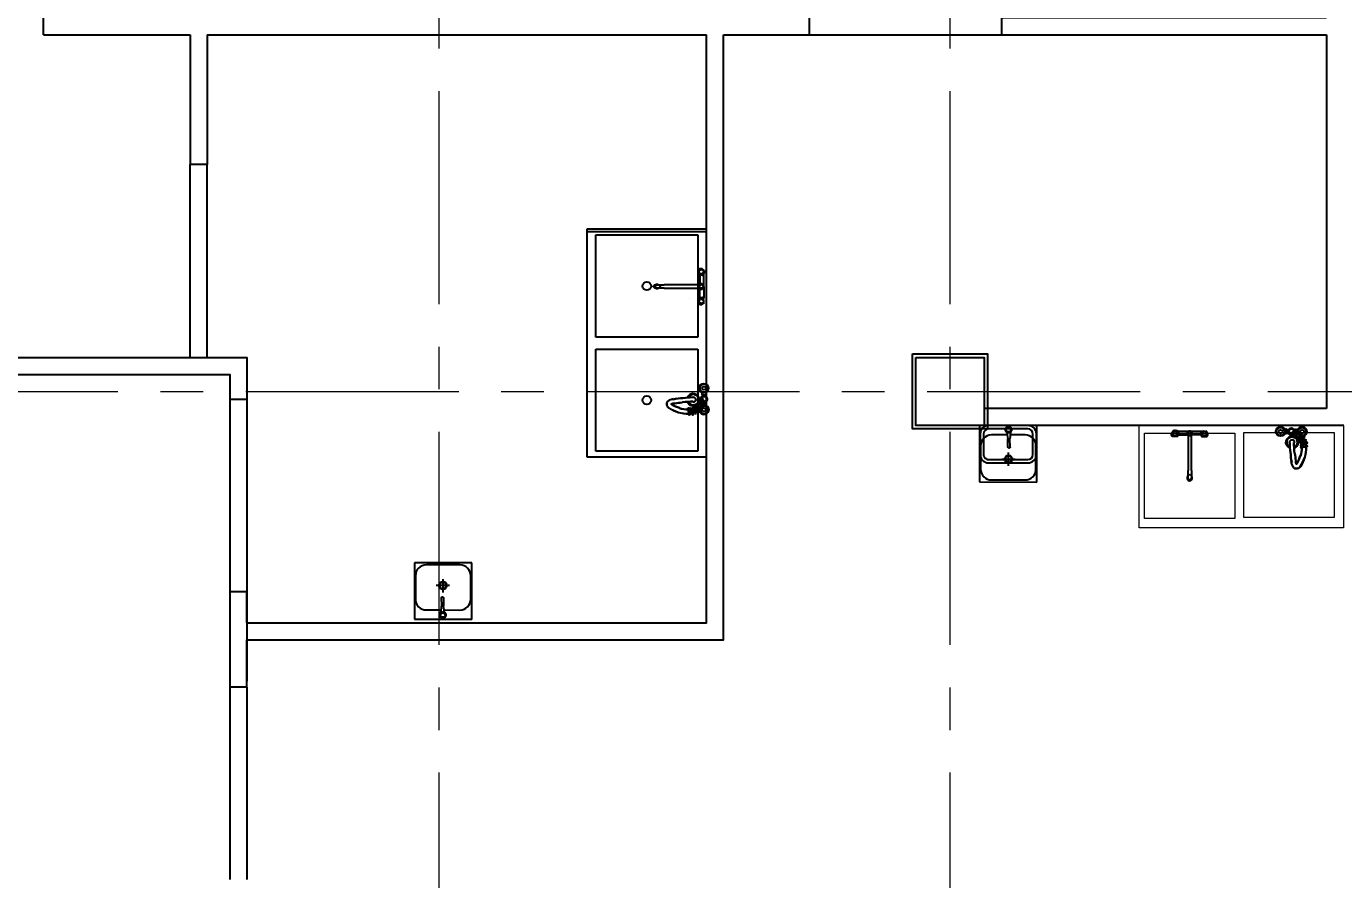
# Model space of a CAD drawing. Header units: millimetres. Extents: x 0 to 8967983, y -224399 to 13801.
# Drawn here: x 54172 to 61904, y -190047 to -185038 of the extents above; entities that cross this region are included whole.
import ezdxf
from ezdxf import colors
from ezdxf.entities.mleader import LeaderData, LeaderLine
from ezdxf.math import Vec2, Vec3

# ---------------------------------------------------------------- set-up
doc = ezdxf.new("R2010")
doc.units = ezdxf.units.MM
doc.header["$LTSCALE"] = 10
doc.linetypes.add('CENTER', pattern=[2, 1.25, -0.25, 0.25, -0.25])
doc.layers.add('АР_Оси', color=142, linetype='Continuous', lineweight=9)
doc.layers.add('Оборудование пищеблок', color=250, linetype='Continuous', lineweight=5)
doc.layers.add('Архитектура', color=251, linetype='Continuous')
doc.layers.get('0').off()
doc.layers.get('0').freeze()
doc.styles.add('ISOCPEUR', font='isocpeur.TTF', dxfattribs={"width": 0.7})

# ---------------------------------------------------------------- blocks, each defined once
blk = doc.blocks.new('_DOTSMALL')
at = {"color": 0, "linetype": 'ByBlock', "const_width": 0.5}
blk.add_lwpolyline([(-0.0625, 0, 1), (0.0625, 0, 1)], format="xyb", close=True, dxfattribs=at)
blk = doc.blocks.new('A$C0ce66a75')
at = {"layer": 'Оборудование пищеблок', "color": 217, "true_color": 0x93278f}
for points in [[(600, 0), (0, 0), (0, 1200), (600, 1200)], [(540.2, 615), (40.2, 615), (40.2, 1145), (540.2, 1145)], [(545.1, 30.8), (45.1, 30.8), (45.1, 560.8), (545.1, 560.8)]]:
    blk.add_lwpolyline(points, close=True, dxfattribs=at)

msp = doc.modelspace()

# ---------------------------------------------------------------- linework, layer by layer
at = {"layer": 'АР_Оси', "linetype": 'CENTER', "ltscale": 100}
for p, q in [((56593.5, -165418.4), (56593.5, -218973.7)), ((59593.5, -165418.4), (59593.5, -218962.2)), ((41459.8, -187180.9), (116782.1, -187180.9))]:
    msp.add_line(p, q, dxfattribs=at)
at = {"layer": 'Архитектура', "lineweight": 25, "transparency": 33554684}
for p, q in [((58766.5, -185087.8), (59896.5, -185088.3)), ((61804.6, -185087.8), (61804.6, -187281.2)), ((55133.3, -186979.4), (55133.5, -185849.4)), ((55233.1, -186979.4), (55233.5, -185849.4)), ((57464.5, -187567.2), (57464.5, -186227.2)), ((57464.5, -186227.2), (58164.5, -186227.2)), ((57464.5, -186242.8), (58164.5, -186242.8)), ((57514.5, -186862.2), (57514.5, -186262.2)), ((57514.5, -186262.2), (58114.5, -186262.2)), ((58114.5, -186262.2), (58114.5, -186862.2)), ((58114.8, -186492), (58115.7, -186462)), ((58114.8, -186492), (58115.7, -186462)), ((58124.8, -186499.9), (58114.8, -186492)), ((58124.8, -186499.9), (58114.8, -186492)), ((58115.7, -186462), (58124.7, -186458.9)), ((58115.7, -186462), (58124.7, -186458.9)), ((58118.7, -186474), (58128.7, -186463.9)), ((58118.7, -186474), (58128.7, -186463.9)), ((58118.8, -186486), (58118.7, -186474)), ((58118.8, -186486), (58118.7, -186474)), ((58128.8, -186495.9), (58118.8, -186486)), ((58128.8, -186495.9), (58118.8, -186486)), ((58148.7, -186474.8), (58124.7, -186458.9)), ((58124.7, -186458.9), (58137.7, -186459.9)), ((58148.7, -186474.8), (58124.7, -186458.9)), ((58127.8, -186496.9), (58124.8, -186499.9)), ((58127.8, -186496.9), (58124.8, -186499.9)), ((58124.8, -186499.9), (58127.8, -186498.9)), ((58124.8, -186499.9), (58127.8, -186498.9)), ((58125.1, -186499.8), (58125.2, -186554.9)), ((58127.8, -186496.9), (58147.7, -186482.9)), ((58127.8, -186496.9), (58147.7, -186482.9)), ((58136.8, -186498.9), (58127.8, -186496.9)), ((58136.8, -186498.9), (58127.8, -186496.9)), ((58138.8, -186499.9), (58127.8, -186498.9)), ((58138.8, -186499.9), (58127.8, -186498.9)), ((58138.7, -186463.9), (58128.7, -186463.9)), ((58138.7, -186463.9), (58128.7, -186463.9)), ((58138.8, -186495.9), (58128.8, -186495.9)), ((58138.8, -186495.9), (58128.8, -186495.9)), ((58145.8, -186493.9), (58136.8, -186498.9)), ((58145.8, -186493.9), (58136.8, -186498.9)), ((58150.7, -186470.8), (58137.7, -186459.9)), ((58150.7, -186470.8), (58137.7, -186459.9)), ((58138.7, -186463.9), (58147.7, -186473.9)), ((58138.7, -186463.9), (58147.7, -186473.9)), ((58147.8, -186485.9), (58138.8, -186495.9)), ((58147.8, -186485.9), (58138.8, -186495.9)), ((58147.8, -186495.9), (58138.8, -186499.9)), ((58147.8, -186495.9), (58138.8, -186499.9)), ((58147.7, -186482.9), (58145.8, -186493.9)), ((58147.7, -186482.9), (58145.8, -186493.9)), ((58150.7, -186470.8), (58147.7, -186472.9)), ((58150.7, -186470.8), (58147.7, -186472.9)), ((58147.7, -186472.9), (58148.7, -186474.8)), ((58147.7, -186472.9), (58148.7, -186474.8)), ((58147.7, -186473.9), (58147.8, -186485.9)), ((58147.7, -186473.9), (58147.8, -186485.9)), ((58149.7, -186481.8), (58147.7, -186482.9)), ((58149.7, -186481.8), (58147.7, -186482.9)), ((58147.8, -186495.9), (58151.7, -186484.8)), ((58147.8, -186495.9), (58151.7, -186484.8)), ((58147.8, -186495.9), (58147.9, -186634)), ((58149.7, -186481.8), (58148.7, -186474.8)), ((58149.7, -186481.8), (58148.7, -186474.8)), ((58150.7, -186470.8), (58154.7, -186475.8)), ((58150.7, -186470.8), (58154.7, -186475.8)), ((58154.7, -186475.8), (58151.7, -186484.8)), ((58154.7, -186475.8), (58151.7, -186484.8)), ((57854.1, -186563.2), (57860.1, -186556.2)), ((57854.1, -186567.2), (57854.1, -186563.2)), ((57860.2, -186574.2), (57854.1, -186567.2)), ((57860.1, -186556.2), (57870.1, -186552.2)), ((57860.1, -186562.2), (57872.1, -186555.2)), ((57860.1, -186568.2), (57860.1, -186562.2)), ((57872.2, -186575.2), (57860.1, -186568.2)), ((57870.2, -186578.2), (57860.2, -186574.2)), ((57870.1, -186552.2), (57876.1, -186552.2)), ((57876.2, -186578.2), (57870.2, -186578.2)), ((57872.1, -186555.2), (57916.1, -186555.1)), ((57916.2, -186575.1), (57872.2, -186575.2)), ((57876.1, -186552.2), (57886.1, -186556.2)), ((57886.2, -186574.2), (57876.2, -186578.2)), ((57886.1, -186556.2), (57892.1, -186563.1)), ((57892.1, -186567.1), (57886.2, -186574.2)), ((57892.1, -186563.1), (57892.1, -186567.1)), ((58125.2, -186554.9), (57916.1, -186555.1)), ((57916.2, -186575.1), (58125.1, -186574.9)), ((58129.1, -186553), (58122, -186559.9)), ((58129.1, -186553), (58122, -186559.9)), ((58131.2, -186555), (58122, -186562)), ((58122, -186558.9), (58122, -186570.9)), ((58122, -186558.9), (58122, -186570.9)), ((58131.2, -186575), (58122, -186568)), ((58122, -186569.9), (58129, -186577)), ((58122, -186569.9), (58129, -186577)), ((58122, -186570.9), (58129, -186580)), ((58122, -186570.9), (58129, -186580)), ((58129.1, -186550), (58122, -186558.9)), ((58129.1, -186550), (58122, -186558.9)), ((58125.2, -186630.1), (58125.2, -186574.9)), ((58129, -186577), (58140, -186577)), ((58129, -186577), (58140, -186577)), ((58129, -186580), (58139, -186580)), ((58129, -186580), (58139, -186580)), ((58139.1, -186550), (58129.1, -186550)), ((58139.1, -186550), (58129.1, -186550)), ((58140.1, -186553), (58129.1, -186553)), ((58140.1, -186553), (58129.1, -186553)), ((58137.1, -186555), (58131.2, -186555)), ((58137.1, -186575), (58131.2, -186575)), ((58137, -186575), (58147, -186568)), ((58137, -186575), (58147, -186568)), ((58147, -186562), (58137.1, -186555)), ((58147, -186562), (58137.1, -186555)), ((58139, -186580), (58146, -186571)), ((58139, -186580), (58146, -186571)), ((58146.1, -186559), (58139.1, -186550)), ((58146.1, -186559), (58139.1, -186550)), ((58140, -186577), (58147, -186570)), ((58140, -186577), (58147, -186570)), ((58147, -186560), (58140.1, -186553)), ((58147, -186560), (58140.1, -186553)), ((58146, -186571), (58146.1, -186559)), ((58146, -186571), (58146.1, -186559)), ((58147, -186570), (58147, -186560)), ((58147, -186570), (58147, -186560)), ((58124.9, -186630), (58114.9, -186637.9)), ((58124.9, -186630), (58114.9, -186637.9)), ((58114.9, -186637.9), (58115.8, -186667.9)), ((58114.9, -186637.9), (58115.8, -186667.9)), ((58128.9, -186634), (58118.9, -186643.9)), ((58128.9, -186634), (58118.9, -186643.9)), ((58118.9, -186643.9), (58118.9, -186655.9)), ((58118.9, -186643.9), (58118.9, -186655.9)), ((58118.9, -186655.9), (58128.9, -186666)), ((58118.9, -186655.9), (58128.9, -186666)), ((58148.9, -186655), (58124.8, -186671)), ((58148.9, -186655), (58124.8, -186671)), ((58124.9, -186630), (58127.9, -186631)), ((58127.9, -186633), (58124.9, -186630)), ((58124.9, -186630), (58127.9, -186631)), ((58127.9, -186633), (58124.9, -186630)), ((58138.9, -186630), (58127.9, -186631)), ((58138.9, -186630), (58127.9, -186631)), ((58136.9, -186631), (58127.9, -186633)), ((58136.9, -186631), (58127.9, -186633)), ((58127.9, -186633), (58147.9, -186647)), ((58127.9, -186633), (58147.9, -186647)), ((58138.9, -186634), (58128.9, -186634)), ((58138.9, -186634), (58128.9, -186634)), ((58145.9, -186636), (58136.9, -186631)), ((58145.9, -186636), (58136.9, -186631)), ((58150.9, -186659), (58137.8, -186670)), ((58150.9, -186659), (58137.8, -186670)), ((58147.9, -186634), (58138.9, -186630)), ((58147.9, -186634), (58138.9, -186630)), ((58147.9, -186644), (58138.9, -186634)), ((58147.9, -186644), (58138.9, -186634)), ((58138.9, -186666), (58147.9, -186656)), ((58138.9, -186666), (58147.9, -186656)), ((58147.9, -186647), (58145.9, -186636)), ((58147.9, -186647), (58145.9, -186636)), ((58115.8, -186667.9), (58124.8, -186671)), ((58115.8, -186667.9), (58124.8, -186671)), ((58124.8, -186671), (58137.8, -186670)), ((58138.9, -186666), (58128.9, -186666)), ((58138.9, -186666), (58128.9, -186666)), ((58114.5, -186862.2), (57514.5, -186862.2)), ((57514.5, -187532.2), (57514.5, -186932.2)), ((57514.5, -186932.2), (58114.5, -186932.2)), ((58114.5, -186932.2), (58114.5, -187532.2)), ((61804.6, -187281.2), (59793.5, -187280.9)), ((59767.3, -187380.6), (59767, -187712.6)), ((59770.8, -187430.6), (59770.7, -187550.6)), ((59790.8, -187430.6), (59790.7, -187550.6)), ((61904.6, -187381.2), (59793.5, -187380.9)), ((60050.8, -187400.9), (59820.8, -187400.6)), ((59925.7, -187419.7), (59927.3, -187423)), ((59925.7, -187419.7), (59927.3, -187423)), ((59927.2, -187422.9), (59928.7, -187428.8)), ((59928.7, -187428.8), (59930, -187436.7)), ((59947.9, -187427.6), (59947, -187435.6)), ((59949, -187421.7), (59947.9, -187427.6)), ((59950.3, -187418.4), (59949, -187421.8)), ((60080.7, -187550.9), (60080.8, -187430.9)), ((60100.7, -187550.9), (60100.8, -187430.9)), ((60104, -187712.9), (60104.3, -187380.9)), ((60910.8, -187412.8), (60894.9, -187436.9)), ((60910.8, -187412.8), (60894.9, -187436.9)), ((60894.9, -187436.9), (60895.9, -187423.9)), ((60906.8, -187410.8), (60895.9, -187423.9)), ((60906.8, -187410.8), (60895.9, -187423.9)), ((60899.9, -187422.9), (60909.9, -187413.8)), ((60899.9, -187422.9), (60909.9, -187413.8)), ((60899.9, -187422.9), (60899.9, -187432.9)), ((60899.9, -187422.9), (60899.9, -187432.9)), ((60910, -187442.8), (60899.9, -187432.9)), ((60910, -187442.8), (60899.9, -187432.9)), ((60906.8, -187410.8), (60911.8, -187406.8)), ((60906.8, -187410.8), (60911.8, -187406.8)), ((60906.8, -187410.8), (60908.9, -187413.8)), ((60906.8, -187410.8), (60908.9, -187413.8)), ((60908.9, -187413.8), (60910.8, -187412.8)), ((60908.9, -187413.8), (60910.8, -187412.8)), ((60909.9, -187413.8), (60921.9, -187413.8)), ((60909.9, -187413.8), (60921.9, -187413.8)), ((60917.8, -187411.8), (60910.8, -187412.8)), ((60917.8, -187411.8), (60910.8, -187412.8)), ((60911.8, -187406.8), (60920.8, -187409.8)), ((60911.8, -187406.8), (60920.8, -187409.8)), ((60917.8, -187411.8), (60918.9, -187413.8)), ((60917.8, -187411.8), (60918.9, -187413.8)), ((60932.9, -187433.7), (60918.9, -187413.8)), ((60918.9, -187413.8), (60929.9, -187415.8)), ((60932.9, -187433.7), (60918.9, -187413.8)), ((60918.9, -187413.8), (60929.9, -187415.8)), ((60931.9, -187413.7), (60920.8, -187409.8)), ((60931.9, -187413.7), (60920.8, -187409.8)), ((60921.9, -187413.8), (60931.9, -187422.7)), ((60921.9, -187413.8), (60931.9, -187422.7)), ((60931.9, -187432.7), (60922, -187442.8)), ((60931.9, -187432.7), (60922, -187442.8)), ((60929.9, -187415.8), (60934.9, -187424.7)), ((60929.9, -187415.8), (60934.9, -187424.7)), ((60931.9, -187413.7), (61070, -187413.6)), ((60931.9, -187413.7), (60935.9, -187422.7)), ((60931.9, -187413.7), (60935.9, -187422.7)), ((60931.9, -187422.7), (60931.9, -187432.7)), ((60931.9, -187422.7), (60931.9, -187432.7)), ((60934.9, -187424.7), (60932.9, -187433.7)), ((60934.9, -187424.7), (60932.9, -187433.7)), ((60932.9, -187433.7), (60935.9, -187436.7)), ((60932.9, -187433.7), (60935.9, -187436.7)), ((60935.9, -187422.7), (60934.9, -187433.7)), ((60935.9, -187422.7), (60934.9, -187433.7)), ((60935.9, -187436.7), (60934.9, -187433.7)), ((60935.9, -187436.7), (60934.9, -187433.7)), ((60995, -187415.5), (60986, -187422.5)), ((60995, -187415.5), (60986, -187422.5)), ((60986, -187422.5), (60986, -187432.5)), ((60986, -187422.5), (60986, -187432.5)), ((60986, -187432.5), (60994.9, -187439.5)), ((60986, -187432.5), (60994.9, -187439.5)), ((60996, -187414.5), (60989, -187421.5)), ((60996, -187414.5), (60989, -187421.5)), ((60989, -187421.5), (60989, -187432.5)), ((60989, -187421.5), (60989, -187432.5)), ((60989, -187432.5), (60995.9, -187439.5)), ((60989, -187432.5), (60995.9, -187439.5)), ((60998, -187414.5), (60991, -187424.5)), ((60998, -187414.5), (60991, -187424.5)), ((60991, -187424.5), (60991, -187430.3)), ((60991, -187430.3), (60998, -187439.5)), ((61007, -187415.5), (60995, -187415.5)), ((61007, -187415.5), (60995, -187415.5)), ((61006, -187414.5), (60996, -187414.5)), ((61006, -187414.5), (60996, -187414.5)), ((61011, -187424.5), (61004, -187414.5)), ((61011, -187424.5), (61004, -187414.5)), ((61011, -187430.3), (61004, -187439.5)), ((61005.9, -187439.5), (61013, -187432.5)), ((61005.9, -187439.5), (61013, -187432.5)), ((61013, -187421.5), (61006, -187414.5)), ((61013, -187421.5), (61006, -187414.5)), ((61006.9, -187439.5), (61016, -187432.5)), ((61006.9, -187439.5), (61016, -187432.5)), ((61016, -187422.5), (61007, -187415.5)), ((61016, -187422.5), (61007, -187415.5)), ((61011, -187424.5), (61011, -187430.3)), ((61013, -187432.5), (61013, -187421.5)), ((61013, -187432.5), (61013, -187421.5)), ((61016, -187432.5), (61016, -187422.5)), ((61016, -187432.5), (61016, -187422.5)), ((61065.9, -187436.6), (61067, -187433.6)), ((61069, -187433.6), (61065.9, -187436.6)), ((61065.9, -187436.6), (61067, -187433.6)), ((61069, -187433.6), (61065.9, -187436.6)), ((61070, -187413.6), (61066, -187422.6)), ((61070, -187413.6), (61066, -187422.6)), ((61066, -187422.6), (61067, -187433.6)), ((61066, -187422.6), (61067, -187433.6)), ((61072, -187415.6), (61067, -187424.6)), ((61072, -187415.6), (61067, -187424.6)), ((61067, -187424.6), (61069, -187433.6)), ((61067, -187424.6), (61069, -187433.6)), ((61069, -187433.6), (61083, -187413.7)), ((61069, -187433.6), (61083, -187413.7)), ((61080, -187413.6), (61070, -187422.6)), ((61080, -187413.6), (61070, -187422.6)), ((61070, -187422.6), (61070, -187432.6)), ((61070, -187422.6), (61070, -187432.6)), ((61070, -187432.6), (61079.9, -187442.6)), ((61070, -187432.6), (61079.9, -187442.6)), ((61083, -187413.7), (61072, -187415.6)), ((61083, -187413.7), (61072, -187415.6)), ((61091, -187412.7), (61106.9, -187436.7)), ((61091, -187412.7), (61106.9, -187436.7)), ((61091.9, -187442.7), (61102, -187432.7)), ((61091.9, -187442.7), (61102, -187432.7)), ((61102, -187422.7), (61092, -187413.7)), ((61102, -187422.7), (61092, -187413.7)), ((61095, -187410.7), (61106, -187423.7)), ((61095, -187410.7), (61106, -187423.7)), ((61102, -187422.7), (61102, -187432.7)), ((61102, -187422.7), (61102, -187432.7)), ((61106.9, -187436.7), (61106, -187423.7)), ((59773.2, -187499.6), (59773.1, -187636.6)), ((59929.9, -187435.7), (59837.3, -187435.7)), ((59930, -187436.6), (59931.3, -187447)), ((59931.3, -187447), (59932.5, -187458.3)), ((59932.6, -187459.3), (59932.5, -187458.3)), ((59932.6, -187459.3), (59932.5, -187458.3)), ((59932.6, -187459.4), (59932.6, -187459.3)), ((59934, -187508.7), (59932.6, -187459.3)), ((59934.3, -187509.7), (59934, -187508.7)), ((59934.3, -187509.7), (59934, -187508.7)), ((59934.8, -187510.6), (59934.3, -187509.7)), ((59934.8, -187510.6), (59934.3, -187509.7)), ((59935.5, -187511.4), (59934.8, -187510.6)), ((59936.3, -187512.1), (59935.5, -187511.4)), ((59936.3, -187512.1), (59935.5, -187511.4)), ((59937.3, -187512.6), (59936.3, -187512.1)), ((59937.3, -187512.6), (59936.3, -187512.1)), ((59938.3, -187513), (59937.3, -187512.6)), ((59938.3, -187513), (59937.3, -187512.6)), ((59938.4, -187513.1), (59937.9, -187512.7)), ((59943.7, -187512.4), (59942.7, -187512.9)), ((59943.7, -187512.4), (59942.7, -187512.9)), ((59943.8, -187512.6), (59943.3, -187512.9)), ((59944.6, -187511.8), (59943.7, -187512.4)), ((59944.6, -187511.8), (59943.7, -187512.4)), ((59945.3, -187511.1), (59944.6, -187511.8)), ((59945.3, -187511.1), (59944.6, -187511.8)), ((59946, -187510.2), (59945.3, -187511.1)), ((59946, -187446.6), (59945.4, -187458)), ((59946.7, -187508.4), (59945.4, -187458)), ((59946.7, -187508.4), (59945.4, -187458)), ((59947, -187435.6), (59946, -187446.6)), ((59946.4, -187509.3), (59946, -187510.2)), ((59946.7, -187508.4), (59946.4, -187509.3)), ((59946.7, -187508.4), (59946.4, -187509.3)), ((60034.3, -187435.8), (59947, -187435.8)), ((60098.1, -187636.9), (60098.2, -187499.9)), ((60898, -187445.9), (60894.9, -187436.9)), ((60898, -187445.9), (60894.9, -187436.9)), ((60928, -187446.8), (60898, -187445.9)), ((60928, -187446.8), (60898, -187445.9)), ((60922, -187442.8), (60910, -187442.8)), ((60922, -187442.8), (60910, -187442.8)), ((60935.9, -187436.7), (60928, -187446.8)), ((60935.9, -187436.7), (60928, -187446.8)), ((60935.8, -187436.4), (60990.9, -187436.4)), ((60990.9, -187436.4), (60991.1, -187645.4)), ((60994.9, -187439.5), (61006.9, -187439.5)), ((60994.9, -187439.5), (61006.9, -187439.5)), ((61066.1, -187436.3), (61010.9, -187436.3)), ((61011.1, -187645.4), (61010.9, -187436.4)), ((61065.9, -187436.6), (61073.9, -187446.6)), ((61065.9, -187436.6), (61073.9, -187446.6)), ((61073.9, -187446.6), (61103.9, -187445.7)), ((61073.9, -187446.6), (61103.9, -187445.7)), ((61079.9, -187442.6), (61091.9, -187442.7)), ((61079.9, -187442.6), (61091.9, -187442.7)), ((61103.9, -187445.7), (61106.9, -187436.7)), ((61103.9, -187445.7), (61106.9, -187436.7)), ((58164.5, -187567.2), (57464.5, -187567.2)), ((58114.5, -187532.2), (57514.5, -187532.2)), ((59820.6, -187580.6), (60050.6, -187580.9)), ((59898.5, -187578.8), (59976.8, -187578.8)), ((59937.2, -187617.6), (59937.1, -187539.3)), ((59939.2, -187513.4), (59938.4, -187513.1)), ((59939.8, -187513.3), (59938.7, -187513)), ((59939.8, -187513.3), (59938.7, -187513)), ((59940, -187513.5), (59939.2, -187513.4)), ((59940.9, -187513.3), (59939.8, -187513.3)), ((59940.9, -187513.3), (59939.8, -187513.3)), ((59940.9, -187513.6), (59940, -187513.5)), ((59942, -187513.2), (59940.9, -187513.3)), ((59942, -187513.2), (59940.9, -187513.3)), ((59941.7, -187513.5), (59940.9, -187513.6)), ((59942.5, -187513.3), (59941.7, -187513.5)), ((59943, -187512.9), (59942, -187513.2)), ((59943, -187512.9), (59942, -187513.2)), ((59943.3, -187512.9), (59942.5, -187513.3)), ((59820.6, -187600.6), (60050.6, -187600.9)), ((60991.2, -187689.4), (60991.1, -187645.4)), ((61011.1, -187645.4), (61011.2, -187689.4)), ((59767, -187712.6), (60104, -187712.9)), ((59837, -187700.7), (60034, -187700.8)), ((60988.2, -187685.4), (60992.2, -187675.4)), ((60988.2, -187691.4), (60988.2, -187685.4)), ((60992.2, -187701.4), (60988.2, -187691.4)), ((60998.2, -187701.4), (60991.2, -187689.4)), ((60992.2, -187675.4), (60999.1, -187669.4)), ((60999.2, -187707.4), (60992.2, -187701.4)), ((61004.2, -187701.4), (60998.2, -187701.4)), ((60999.1, -187669.4), (61003.1, -187669.4)), ((61003.2, -187707.4), (60999.2, -187707.4)), ((61003.1, -187669.4), (61010.2, -187675.4)), ((61010.2, -187701.4), (61003.2, -187707.4)), ((61011.2, -187689.4), (61004.2, -187701.4)), ((61010.2, -187675.4), (61014.2, -187685.4)), ((61014.2, -187691.4), (61010.2, -187701.4)), ((61014.2, -187685.4), (61014.2, -187691.4)), ((56450.1, -188186.7), (56449.8, -188518.7)), ((56787.1, -188187.1), (56450.1, -188186.7)), ((56717.1, -188199), (56520.1, -188198.8)), ((56786.8, -188519.1), (56787.1, -188187.1)), ((56456, -188262.8), (56455.9, -188399.8)), ((56616.9, -188282), (56616.9, -188360.4)), ((56780.9, -188400.1), (56781, -188263.1)), ((56655.6, -188320.9), (56577.3, -188320.9)), ((56607.4, -188391.3), (56607.6, -188390.3)), ((56607.4, -188391.3), (56607.6, -188390.3)), ((56607.4, -188391.3), (56608.6, -188441.7)), ((56607.4, -188391.3), (56608.6, -188441.7)), ((56607.6, -188390.3), (56608.1, -188389.4)), ((56608.1, -188389.4), (56608.7, -188388.5)), ((56608.7, -188388.5), (56609.5, -188387.8)), ((56608.7, -188388.5), (56609.5, -188387.8)), ((56609.5, -188387.8), (56610.4, -188387.2)), ((56609.5, -188387.8), (56610.4, -188387.2)), ((56610.2, -188387.1), (56610.8, -188386.7)), ((56610.4, -188387.2), (56611.4, -188386.8)), ((56610.4, -188387.2), (56611.4, -188386.8)), ((56610.8, -188386.7), (56611.5, -188386.4)), ((56611, -188386.7), (56612.1, -188386.4)), ((56611, -188386.7), (56612.1, -188386.4)), ((56611.5, -188386.4), (56612.3, -188386.2)), ((56612.1, -188386.4), (56613.2, -188386.3)), ((56612.1, -188386.4), (56613.2, -188386.3)), ((56612.3, -188386.2), (56613.2, -188386.1)), ((56613.2, -188386.1), (56614, -188386.1)), ((56613.2, -188386.3), (56614.3, -188386.4)), ((56613.2, -188386.3), (56614.3, -188386.4)), ((56614, -188386.1), (56614.9, -188386.3)), ((56614.3, -188386.4), (56615.4, -188386.6)), ((56614.3, -188386.4), (56615.4, -188386.6)), ((56614.9, -188386.3), (56615.7, -188386.6)), ((56615.7, -188386.6), (56616.2, -188386.9)), ((56615.8, -188386.6), (56616.8, -188387)), ((56615.8, -188386.6), (56616.8, -188387)), ((56616.8, -188387), (56617.7, -188387.6)), ((56616.8, -188387), (56617.7, -188387.6)), ((56617.7, -188387.6), (56618.6, -188388.3)), ((56617.7, -188387.6), (56618.6, -188388.3)), ((56618.6, -188388.3), (56619.3, -188389.1)), ((56619.2, -188389.1), (56619.7, -188390)), ((56619.2, -188389.1), (56619.7, -188390)), ((56619.7, -188390), (56620.1, -188390.9)), ((56619.7, -188390), (56620.1, -188390.9)), ((56620.1, -188390.9), (56621.4, -188440.3)), ((56621.4, -188440.3), (56621.6, -188441.3)), ((56621.4, -188440.3), (56621.4, -188440.3)), ((56621.4, -188440.3), (56621.6, -188441.3)), ((56519.8, -188463.8), (56607.1, -188463.9)), ((56603.7, -188481.2), (56605.1, -188477.8)), ((56605, -188478), (56606.2, -188472)), ((56606.2, -188472), (56607.1, -188464)), ((56607.1, -188464.1), (56608.1, -188453.1)), ((56608.1, -188453.1), (56608.6, -188441.7)), ((56622.8, -188452.7), (56621.6, -188441.3)), ((56624.1, -188463), (56622.8, -188452.7)), ((56625.4, -188470.9), (56624, -188462.9)), ((56624.2, -188463.9), (56716.8, -188464)), ((56626.8, -188476.7), (56625.4, -188470.9)), ((56628.3, -188479.9), (56626.8, -188476.6)), ((56628.3, -188479.9), (56626.8, -188476.6)), ((56786.7, -188520.6), (56449.8, -188520.3))]:
    msp.add_line(p, q, dxfattribs=at)
for points in [[(54272, -185087.8), (54272, -184987.8)], [(58766.5, -184987.8), (58766.5, -185087.8)], [(61804.6, -184987.8), (59896.5, -184987.8), (59896.5, -185087.8), (61804.6, -185087.8)], [(54272, -185087.8), (55133.5, -185087.8)], [(55133.5, -185087.8), (55133.5, -185849.4)], [(55233.5, -185087.8), (58164.5, -185087.8)], [(55233.5, -185087.8), (55233.5, -185849.4)], [(55465.5, -188538.4), (58164.5, -188539.6), (58164.5, -185087.8)], [(55465.5, -188638.4), (58264.5, -188639.7), (58264.5, -185087.8)], [(58264.5, -185087.8), (58766.5, -185087.8)], [(55233.5, -185849.4), (55133.5, -185849.4)], [(58108.8, -186445.6), (58108.8, -186445.6)], [(58062.9, -186634.4), (58062.9, -186634.4)], [(58062.9, -186634.4), (58062.9, -186634.4)], [(53793.5, -186980.9), (55465.5, -186980.9), (55465.5, -187227.7), (55365.5, -187227.7)], [(53793.5, -187080.9), (55365.5, -187080.9), (55365.5, -187227.7)], [(55465.5, -187180.9), (55465.5, -188880.9)], [(55365.5, -187227.7), (55365.5, -188927.7)], [(58058.7, -187278.2), (58058.7, -187278.2)], [(58058.7, -187278.2), (58058.7, -187278.2)], [(58067.1, -187278.2), (58067.1, -187278.2)], [(58067.1, -187278.2), (58067.1, -187278.2)], [(58075.6, -187278.2), (58075.6, -187278.2)], [(58075.6, -187278.2), (58075.6, -187278.2)], [(58088.3, -187274), (58088.3, -187274)], [(58088.3, -187274), (58088.3, -187274)], [(58096.7, -187265.5), (58096.7, -187265.5)], [(58096.7, -187265.5), (58096.7, -187265.5)], [(58105.2, -187257.1), (58105.2, -187257.1)], [(58105.2, -187257.1), (58105.2, -187257.1)], [(58113.7, -187248.6), (58113.7, -187248.6)], [(58113.7, -187248.6), (58113.7, -187248.6)], [(58122.1, -187235.9), (58122.1, -187235.9)], [(58122.1, -187235.9), (58122.1, -187235.9)], [(58130.6, -187227.4), (58130.6, -187227.4)], [(58130.6, -187227.4), (58130.6, -187227.4)], [(58147.5, -187274), (58147.5, -187274)], [(58147.5, -187274), (58147.5, -187274)], [(58062.9, -187320.5), (58062.9, -187320.5)], [(58062.9, -187320.5), (58062.9, -187320.5)], [(58084, -187316.3), (58084, -187316.3)], [(58084, -187316.3), (58084, -187316.3)], [(58105.2, -187312.1), (58105.2, -187312.1)], [(58105.2, -187312.1), (58105.2, -187312.1)], [(58117.9, -187303.6), (58117.9, -187303.6)], [(58117.9, -187303.6), (58117.9, -187303.6)], [(58130.6, -187295.1), (58130.6, -187295.1)], [(58130.6, -187295.1), (58130.6, -187295.1)], [(58139, -187282.5), (58139, -187282.5)], [(58139, -187282.5), (58139, -187282.5)], [(61599.5, -187435.4), (61599.5, -187435.4)], [(61599.5, -187435.4), (61599.5, -187435.4)], [(61646.1, -187418.5), (61646.1, -187418.5)], [(61646.1, -187418.5), (61646.1, -187418.5)], [(61654.6, -187426.9), (61654.6, -187426.9)], [(61654.6, -187426.9), (61654.6, -187426.9)], [(61667.2, -187435.4), (61667.2, -187435.4)], [(61667.2, -187435.4), (61667.2, -187435.4)], [(60881.6, -187452.7), (60881.6, -187452.7)], [(61608, -187443.9), (61608, -187443.9)], [(61608, -187443.9), (61608, -187443.9)], [(61620.7, -187452.3), (61620.7, -187452.3)], [(61620.7, -187452.3), (61620.7, -187452.3)], [(61629.2, -187460.8), (61629.2, -187460.8)], [(61629.2, -187460.8), (61629.2, -187460.8)], [(61637.6, -187469.2), (61637.6, -187469.2)], [(61637.6, -187469.2), (61637.6, -187469.2)], [(61646.1, -187477.7), (61646.1, -187477.7)], [(61646.1, -187477.7), (61646.1, -187477.7)], [(61650.3, -187490.4), (61650.3, -187490.4)], [(61650.3, -187490.4), (61650.3, -187490.4)], [(61650.3, -187498.9), (61650.3, -187498.9)], [(61650.3, -187498.9), (61650.3, -187498.9)], [(61650.3, -187507.3), (61650.3, -187507.3)], [(61650.3, -187507.3), (61650.3, -187507.3)], [(61675.7, -187448.1), (61675.7, -187448.1)], [(61675.7, -187448.1), (61675.7, -187448.1)], [(61684.2, -187460.8), (61684.2, -187460.8)], [(61684.2, -187460.8), (61684.2, -187460.8)], [(61688.4, -187481.9), (61688.4, -187481.9)], [(61688.4, -187481.9), (61688.4, -187481.9)], [(61692.6, -187503.1), (61692.6, -187503.1)], [(61692.6, -187503.1), (61692.6, -187503.1)], [(55365.5, -188357.7), (55365.5, -188916.8)], [(55465.5, -188538.4), (55465.5, -188357.7), (55365.5, -188357.7)], [(55465.5, -188916.8), (55465.5, -188638.4)], [(55465.5, -188916.8), (55365.5, -188916.8)], [(55365.5, -188916.8), (55365.5, -190046.8)], [(55465.5, -188916.8), (55465.5, -190046.8)]]:
    msp.add_lwpolyline(points, dxfattribs=at)
for points in [[(59373.5, -186960.9), (59813.5, -186960.9), (59813.5, -187400.9), (59373.5, -187400.9)], [(59393.5, -186980.9), (59793.5, -186980.9), (59793.5, -187380.9), (59393.5, -187380.9)], [(58139, -187193.6), (58130.6, -187180.9)], [(58054.4, -187278.2), (58062.9, -187320.5)], [(58067.1, -187320.5), (58058.7, -187278.2)], [(58067.1, -187278.2), (58084, -187320.5), (58067.1, -187278.2), (58088.3, -187316.3)], [(58075.6, -187278.2), (58101, -187312.1)], [(58105.2, -187307.8), (58079.8, -187278.2)], [(58084, -187274), (58117.9, -187303.6)], [(58084, -187282.5), (58088.3, -187282.5), (58092.5, -187278.2), (58096.7, -187274), (58101, -187274), (58096.7, -187274), (58092.5, -187278.2), (58088.3, -187282.5)], [(58117.9, -187299.4), (58088.3, -187269.8)], [(58092.5, -187269.8), (58126.4, -187295.1)], [(58130.6, -187290.9), (58096.7, -187265.5)], [(58139, -187282.5), (58105.2, -187257.1)], [(58105.2, -187261.3), (58139, -187286.7)], [(58105.2, -187269.8), (58105.2, -187265.5), (58109.4, -187265.5), (58105.2, -187265.5)], [(58147.5, -187269.8), (58113.7, -187244.4)], [(58113.7, -187248.6), (58147.5, -187274)], [(58113.7, -187261.3), (58117.9, -187257.1), (58117.9, -187252.8), (58117.9, -187257.1)], [(58117.9, -187240.1), (58156, -187265.5)], [(58156, -187261.3), (58122.1, -187235.9)], [(58122.1, -187252.8), (58126.4, -187244.4)], [(58126.4, -187227.4), (58164.4, -187252.8)], [(58134.8, -187231.7), (58143.3, -187223.2), (58134.8, -187231.7), (58130.6, -187240.1)], [(58164.4, -187248.6), (58130.6, -187223.2)], [(58062.9, -187286.7), (58067.1, -187286.7)], [(58071.3, -187286.7), (58075.6, -187286.7), (58079.8, -187282.5), (58075.6, -187286.7)], [(61565.7, -187426.9), (61553, -187435.4)], [(61620.7, -187401.5), (61595.3, -187435.4)], [(61603.8, -187431.2), (61595.3, -187422.7), (61603.8, -187431.2), (61612.2, -187435.4)], [(61599.5, -187439.6), (61624.9, -187401.5)], [(61633.4, -187410), (61608, -187443.9)], [(61612.2, -187448.1), (61637.6, -187410)], [(61641.9, -187418.5), (61616.5, -187452.3)], [(61620.7, -187452.3), (61646.1, -187418.5)], [(61654.6, -187426.9), (61629.2, -187460.8)], [(61633.4, -187460.8), (61658.8, -187426.9)], [(61663, -187435.4), (61637.6, -187469.2)], [(61624.9, -187443.9), (61616.5, -187439.6)], [(61633.4, -187452.3), (61629.2, -187448.1), (61624.9, -187448.1), (61629.2, -187448.1)], [(61641.9, -187460.8), (61637.6, -187460.8), (61637.6, -187456.6), (61637.6, -187460.8)], [(61641.9, -187473.5), (61667.2, -187439.6)], [(61671.5, -187448.1), (61641.9, -187477.7)], [(61646.1, -187481.9), (61675.7, -187448.1)], [(61654.6, -187481.9), (61654.6, -187477.7), (61650.3, -187473.5), (61646.1, -187469.2), (61646.1, -187465), (61646.1, -187469.2), (61650.3, -187473.5), (61654.6, -187477.7)], [(61679.9, -187460.8), (61650.3, -187486.2)], [(61650.3, -187490.4), (61684.2, -187465)], [(61650.3, -187498.9), (61692.6, -187481.9), (61650.3, -187498.9), (61688.4, -187477.7)], [(61692.6, -187498.9), (61650.3, -187507.3)], [(61650.3, -187511.6), (61692.6, -187503.1)], [(61658.8, -187494.6), (61658.8, -187490.4), (61654.6, -187486.2), (61658.8, -187490.4)], [(61658.8, -187503.1), (61658.8, -187498.9)]]:
    msp.add_lwpolyline(points, close=True, dxfattribs=at)
for points in [[(58121.6, -187235.5, 0.921844), (58052.1, -187217.9, -0.921844)], [(58113, -187246.4, 1.108707), (58056.4, -187218.5, -1.108707)], [(58134.3, -187194.4, 0.502962), (58164.9, -187194.4, -0.502962)], [(57941.5, -187235.2, 0.128446), (57931.5, -187244.9, -0.128446)], [(57934.2, -187245.5, 0.263202), (57934.2, -187264.3, -0.263202)], [(57971.5, -187224.7, 0.076793), (57942.8, -187234.5, -0.076793)], [(57978.3, -187250.2, 0.048642), (57957.3, -187256, -0.048642)], [(57961, -187256.7, 0.086562), (58006.6, -187277.6, -0.086562)], [(58083.6, -187215.6, 0.030153), (57969.2, -187227.4, -0.030153)], [(58020.9, -187246.4, 0.021688), (57979.2, -187252, -0.021688)], [(58005.6, -187279.1, 0.073497), (58056.4, -187286.7, -0.073497)], [(58086.2, -187239.2, 0.008531), (58022.6, -187244, -0.008531)], [(58054, -187245.6, 0.423103), (58103.1, -187261.2, -0.423103)], [(58058.1, -187244.4, 0.413779), (58100.9, -187257.6, -0.413779)], [(58086.2, -187244.4, 1.000049), (58086.2, -187214.8, -1.000049)], [(58103.9, -187255.9, 0.075801), (58110.9, -187249.4, -0.075801)], [(58106.8, -187259, 0.071236), (58114.3, -187252, -0.071236)], [(58116.6, -187248.8, 0.071497), (58120.7, -187239.4, -0.071497)], [(58120.6, -187282.7, 0.020071), (58127.6, -187275.6, -0.020071)], [(58122.1, -187287.7, 3.349514), (58139.7, -187263.1, -3.349514)], [(58129.8, -187276.6, 0.121122), (58126.4, -187287.1, -0.121122)], [(58126.5, -187291.4, 2.5734), (58145, -187266, -2.5734)], [(58156.4, -187243.1, 1.879148), (58130.6, -187224.9, -1.879148)], [(58158.4, -187242.2, 1.639573), (58130.8, -187222.7, -1.639573)], [(58140.4, -187267.4, 0.111571), (58132.1, -187273.5, -0.111571)], [(58133.2, -187275.5, 0.006867), (58139.1, -187268.1, -0.006867)], [(58141.5, -187265.1, 0.006878), (58147.2, -187257.4, -0.006878)], [(58062, -187311.9, 0.043708), (58077.7, -187309.6, -0.043708)], [(58081.4, -187308.6, 0.038822), (58094.6, -187303.7, -0.038822)], [(58098.1, -187302, 0.030446), (58107.5, -187296.4, -0.030446)], [(58109.6, -187291.8, 0.021049), (58117.8, -187285.3, -0.021049)], [(61566.5, -187431.6, 0.502962), (61566.5, -187401.1, -0.502962)], [(61614.3, -187407.6, 1.639573), (61594.8, -187435.2, -1.639573)], [(61615.2, -187409.6, 1.879148), (61597, -187435.4, -1.879148)], [(61637.2, -187424.5, 0.006878), (61629.5, -187418.8, -0.006878)], [(61659.8, -187443.8, 3.349514), (61635.2, -187426.3, -3.349514)], [(61663.5, -187439.5, 2.5734), (61638.1, -187420.9, -2.5734)], [(61639.5, -187425.6, 0.111571), (61645.6, -187433.9, -0.111571)], [(61647.6, -187432.8, 0.006867), (61640.2, -187426.8, -0.006867)], [(61607.6, -187444.4, 0.921844), (61590, -187513.8, -0.921844)], [(61618.5, -187452.9, 1.108707), (61590.6, -187509.6, -1.108707)], [(61616.5, -187479.8, 1.000049), (61586.9, -187479.8, -1.000049)], [(61587.7, -187482.3, 0.030153), (61599.5, -187596.7, -0.030153)], [(61611.3, -187479.8, 0.008531), (61616.1, -187543.4, -0.008531)], [(61620.9, -187449.4, 0.071497), (61611.5, -187445.2, -0.071497)], [(61616.5, -187507.9, 0.413779), (61629.7, -187465, -0.413779)], [(61617.7, -187512, 0.423103), (61633.3, -187462.8, -0.423103)], [(61628, -187462.1, 0.075801), (61621.5, -187455.1, -0.075801)], [(61631.1, -187459.2, 0.071236), (61624.1, -187451.7, -0.071236)], [(61654.8, -187445.4, 0.020071), (61647.7, -187438.4, -0.020071)], [(61648.7, -187436.1, 0.121122), (61659.2, -187439.6, -0.121122)], [(61651.2, -187560.4, 0.073497), (61658.8, -187509.6, -0.073497)], [(61664, -187456.4, 0.021049), (61657.4, -187448.2, -0.021049)], [(61674.1, -187467.9, 0.030446), (61668.5, -187458.5, -0.030446)], [(61680.7, -187484.6, 0.038822), (61675.8, -187471.4, -0.038822)], [(61684, -187503.9, 0.043708), (61681.7, -187488.3, -0.043708)], [(61618.5, -187545.1, 0.021688), (61624.1, -187586.8, -0.021688)], [(61622.3, -187587.7, 0.048642), (61628.1, -187608.7, -0.048642)], [(61628.8, -187605, 0.086562), (61649.7, -187559.4, -0.086562)], [(61596.8, -187594.4, 0.076793), (61606.6, -187623.2, -0.076793)], [(61607.3, -187624.5, 0.128446), (61617, -187634.5, -0.128446)], [(61617.6, -187631.8, 0.263202), (61636.4, -187631.8, -0.263202)]]:
    msp.add_lwpolyline(points, format="xyb", close=True, dxfattribs=at)
for points in [[(57943.1, -187278.3, -0.098402), (57932.8, -187266.5, 0.098402), (57944.2, -187277.7, 0.153885), (58060.1, -187312, -0.153885), (57943.1, -187278.3)], [(58162.4, -187234.7, -0.016359), (58149.4, -187254.3, 0.016359), (58162.1, -187233.4, 1.000109), (58137.2, -187217.3, -1.000109), (58162.4, -187234.7)], [(61606.8, -187403.6, -0.016359), (61626.4, -187416.6, 0.016359), (61605.5, -187403.9, 1.000109), (61589.4, -187428.8, -1.000109), (61606.8, -187403.6)], [(61650.4, -187622.9, -0.098402), (61638.6, -187633.2, 0.098402), (61649.8, -187621.8, 0.153885), (61684.1, -187505.9, -0.153885), (61650.4, -187622.9)]]:
    msp.add_lwpolyline(points, format="xyb", dxfattribs=at)
for centre, radius in [((58134.2, -186478.9), 13), ((58134.2, -186478.9), 13), ((57814.5, -186562.2), 25), ((58134.4, -186651), 13), ((58134.4, -186651), 13), ((58149.6, -187161.9), 27.5), ((58149.6, -187161.9), 27.5), ((58149.6, -187161.9), 23.3), ((58149.6, -187161.9), 23.3), ((58149.6, -187161.9), 10.6), ((58149.6, -187161.9), 10.6), ((57814.5, -187232.2), 25), ((58149.6, -187288.8), 10.6), ((58149.6, -187288.8), 10.6), ((59937.3, -187405.7), 18.3), ((59937.3, -187405.7), 13), ((60914.9, -187427.3), 13), ((60914.9, -187427.3), 13), ((61087, -187427.2), 13), ((61087, -187427.2), 13), ((61534, -187416.4), 27.5), ((61534, -187416.4), 27.5), ((61534, -187416.4), 23.3), ((61534, -187416.4), 23.3), ((61534, -187416.4), 10.6), ((61534, -187416.4), 10.6), ((61660.9, -187416.4), 10.6), ((61660.9, -187416.4), 10.6), ((56616.8, -188493.9), 18.3), ((56616.8, -188493.9), 13)]:
    msp.add_circle(centre, radius, dxfattribs=at)
for centre, radius, start, end in [((59820.8, -187430.6), 50, 89.94641, 179.94641), ((59820.8, -187430.6), 30, 89.94641, 179.94641), ((60050.8, -187430.9), 50, 359.94641, 89.94641), ((60050.8, -187430.9), 30, 359.94641, 89.94641), ((59837.2, -187499.7), 64, 89.94641, 179.94641), ((60034.2, -187499.8), 64, 359.94641, 89.94641), ((59820.7, -187550.6), 50, 179.94641, 269.94641), ((59820.7, -187550.6), 30, 179.94641, 269.94641), ((60050.7, -187550.9), 50, 269.94641, 359.94641), ((60050.7, -187550.9), 30, 269.94641, 359.94641), ((59837.1, -187636.7), 64, 179.94641, 269.94641), ((60034.1, -187636.8), 64, 269.94641, 359.94641), ((56520, -188262.8), 64, 89.94641, 179.94641), ((56717, -188263), 64, 359.94641, 89.94641), ((56519.9, -188399.8), 64, 179.94641, 269.94641), ((56716.9, -188400), 64, 269.94641, 359.94641)]:
    msp.add_arc(centre, radius, start, end, dxfattribs=at)
for centre, major_axis in [((59937.2, -187578.8), (-16.4, 16.5)), ((59937.2, -187578.8), (-13.5, 13.5)), ((56616.9, -188320.9), (16.4, -16.5)), ((56616.9, -188320.9), (13.5, -13.5))]:
    msp.add_ellipse(centre, major_axis=major_axis, ratio=1, start_param=4.712389, end_param=10.995574, dxfattribs=at)

# ---------------------------------------------------------------- block references
at = {"layer": 'Архитектура', "lineweight": 25, "transparency": 33554684, "rotation": 270}
msp.add_blockref('A$C0ce66a75', (60704.3, -187380.9), dxfattribs=at)

# ---------------------------------------------------------------- leaders
at = {"layer": 'Архитектура', "lineweight": 25, "transparency": 33554684}
ml = msp.add_multileader_mtext('Standard', dxfattribs=at)
ml.set_content('0,000', color=256, style='ISOCPEUR')
ml.set_leader_properties(color=256, linetype='Continuous', lineweight=-1)
ml.set_arrow_properties(name='DOTSMALL')
ml.build(insert=Vec2(0, 0))
ml.multileader.update_dxf_attribs({"has_text_frame": 1, "text_left_attachment_type": 4, "text_right_attachment_type": 4, "dogleg_length": 100, "arrow_head_size": 180})
ctx = ml.context
ctx.base_point, ctx.char_height, ctx.arrow_head_size, ctx.landing_gap_size, ctx.plane_origin = Vec3(55258.7, -205011.7, 0), 250, 180, 50, Vec3(53097.5, -205536.3, 0)
ctx.left_attachment, ctx.right_attachment = 4, 4
notes = []
notes.append((ctx, [(0, (0, 0, 0), (0, 0), (1, 0), 1, [])]))
ctx.mtext.insert, ctx.mtext.width, ctx.mtext.line_spacing_style, ctx.mtext.flow_direction = Vec3(55308.7, -204611.7, 0), 852.697, 2, 5
ml = msp.add_multileader_mtext('Standard', dxfattribs=at)
ml.set_content('-2,650', color=256, style='ISOCPEUR')
ml.set_leader_properties(color=256, linetype='Continuous', lineweight=-1)
ml.set_arrow_properties(name='DOTSMALL')
ml.build(insert=Vec2(0, 0))
ml.multileader.update_dxf_attribs({"has_text_frame": 1, "text_left_attachment_type": 4, "text_right_attachment_type": 4, "dogleg_length": 100, "arrow_head_size": 180})
ctx = ml.context
ctx.base_point, ctx.char_height, ctx.arrow_head_size, ctx.landing_gap_size, ctx.plane_origin = Vec3(97964.9, -185922.1), 250, 180, 50, Vec3(95803.7, -186513.4)
ctx.left_attachment, ctx.right_attachment = 4, 4
notes.append((ctx, [(0, (0, 0, 0), (0, 0), (1, 0), 1, [])]))
ctx.mtext.insert, ctx.mtext.width, ctx.mtext.line_spacing_style, ctx.mtext.flow_direction = Vec3(98014.9, -185588.8), 852.697, 2, 5
ml = msp.add_multileader_mtext('Standard', dxfattribs=at)
ml.set_content('{\\W0.8;-2,250}', color=256, style='ISOCPEUR')
ml.set_leader_properties(color=256, linetype='Continuous', lineweight=-1)
ml.set_arrow_properties(name='DOTSMALL')
ml.build(insert=Vec2(0, 0))
ml.multileader.update_dxf_attribs({"has_text_frame": 1, "text_left_attachment_type": 4, "text_right_attachment_type": 4, "dogleg_length": 100, "arrow_head_size": 180})
ctx = ml.context
ctx.base_point, ctx.char_height, ctx.arrow_head_size, ctx.landing_gap_size, ctx.plane_origin = Vec3(69101.2, -196521.6), 250, 180, 50, Vec3(68896.1, -197241.9)
ctx.left_attachment, ctx.right_attachment = 4, 4
notes.append((ctx, [(0, (0, 0, 0), (0, 0), (1, 0), 1, [])]))
ctx.mtext.insert, ctx.mtext.width, ctx.mtext.defined_height, ctx.mtext.line_spacing_style, ctx.mtext.flow_direction = Vec3(69151.2, -196188.3), 769.989, 343.9, 2, 5
ml = msp.add_multileader_mtext('Standard', dxfattribs=at)
ml.set_content('%%P0,000', color=256, style='ISOCPEUR')
ml.set_leader_properties(color=256, linetype='Continuous', lineweight=-1)
ml.set_arrow_properties(name='DOTSMALL')
ml.build(insert=Vec2(0, 0))
ml.multileader.update_dxf_attribs({"has_text_frame": 1, "text_left_attachment_type": 4, "text_right_attachment_type": 4, "dogleg_length": 100, "arrow_head_size": 180})
ctx = ml.context
ctx.base_point, ctx.char_height, ctx.arrow_head_size, ctx.landing_gap_size, ctx.plane_origin = Vec3(75855.9, -202520.9), 250, 180, 50, Vec3(72784.8, -204110.5)
ctx.left_attachment, ctx.right_attachment = 4, 4
notes.append((ctx, [(0, (0, 0, 0), (0, 0), (1, 0), 1, [])]))
ctx.mtext.insert, ctx.mtext.width, ctx.mtext.line_spacing_style, ctx.mtext.flow_direction = Vec3(75905.9, -202187.6), 852.697, 2, 5
ml = msp.add_multileader_mtext('Standard', dxfattribs=at)
ml.set_content('%%P0,000', color=256, style='ISOCPEUR')
ml.set_leader_properties(color=256, linetype='Continuous', lineweight=-1)
ml.set_arrow_properties(name='DOTSMALL')
ml.build(insert=Vec2(0, 0))
ml.multileader.update_dxf_attribs({"has_text_frame": 1, "text_left_attachment_type": 4, "text_right_attachment_type": 4, "dogleg_length": 100, "arrow_head_size": 180})
ctx = ml.context
ctx.base_point, ctx.char_height, ctx.arrow_head_size, ctx.landing_gap_size, ctx.plane_origin = Vec3(73396.1, -204238.8), 250, 180, 50, Vec3(70277.3, -203473.6)
ctx.left_attachment, ctx.right_attachment = 4, 4
notes.append((ctx, [(0, (0, 0, 0), (0, 0), (1, 0), 1, [])]))
ctx.mtext.insert, ctx.mtext.width, ctx.mtext.line_spacing_style, ctx.mtext.flow_direction = Vec3(73446.1, -203905.4), 852.697, 2, 5
ml = msp.add_multileader_mtext('Standard', dxfattribs=at)
ml.set_content('%%P0,000', color=256, style='ISOCPEUR')
ml.set_leader_properties(color=256, linetype='Continuous', lineweight=-1)
ml.set_arrow_properties(name='DOTSMALL')
ml.build(insert=Vec2(0, 0))
ml.multileader.update_dxf_attribs({"has_text_frame": 1, "text_left_attachment_type": 4, "text_right_attachment_type": 4, "dogleg_length": 100, "arrow_head_size": 180})
ctx = ml.context
ctx.base_point, ctx.char_height, ctx.arrow_head_size, ctx.landing_gap_size, ctx.plane_origin = Vec3(56873.3, -196097.7), 250, 180, 50, Vec3(54712, -197046.5)
ctx.left_attachment, ctx.right_attachment = 4, 4
notes.append((ctx, [(0, (0, 0, 0), (0, 0), (1, 0), 1, [])]))
ctx.mtext.insert, ctx.mtext.width, ctx.mtext.line_spacing_style, ctx.mtext.flow_direction = Vec3(56923.3, -195764.4), 852.697, 2, 5
ml = msp.add_multileader_mtext('Standard', dxfattribs=at)
ml.set_content('Л.3', color=256, style='ISOCPEUR')
ml.set_leader_properties(color=256, linetype='Continuous', lineweight=-1)
ml.set_arrow_properties(name='DOTSMALL')
ml.build(insert=Vec2(0, 0))
ml.multileader.update_dxf_attribs({"has_text_frame": 1, "text_left_attachment_type": 4, "text_right_attachment_type": 4, "dogleg_length": 100, "arrow_head_size": 180})
ctx = ml.context
ctx.base_point, ctx.char_height, ctx.arrow_head_size, ctx.landing_gap_size, ctx.plane_origin = Vec3(73917.9, -204990.7), 250, 180, 50, Vec3(98695.6, -215170.2)
ctx.left_attachment, ctx.right_attachment = 4, 4
notes.append((ctx, [(0, (0, 0, 0), (0, 0), (1, 0), 1, [])]))
ctx.mtext.insert, ctx.mtext.width, ctx.mtext.line_spacing_style, ctx.mtext.flow_direction = Vec3(73967.9, -204657.4), 852.697, 2, 5
for ctx, leaders in notes:
    for number, flags, end, landing, length, lines in leaders:
        leader = LeaderData()
        leader.index, (leader.has_last_leader_line, leader.has_dogleg_vector, leader.attachment_direction) = number, flags
        leader.last_leader_point, leader.dogleg_vector, leader.dogleg_length = Vec3(end), Vec3(landing), length
        for number, points, colour, breaks in lines:
            line = LeaderLine()
            line.index, line.vertices, line.color, line.breaks = number, Vec3.list(points), colors.encode_raw_color(colour), breaks
            leader.lines.append(line)
        ctx.leaders.append(leader)

doc.saveas('drawing.dxf')
